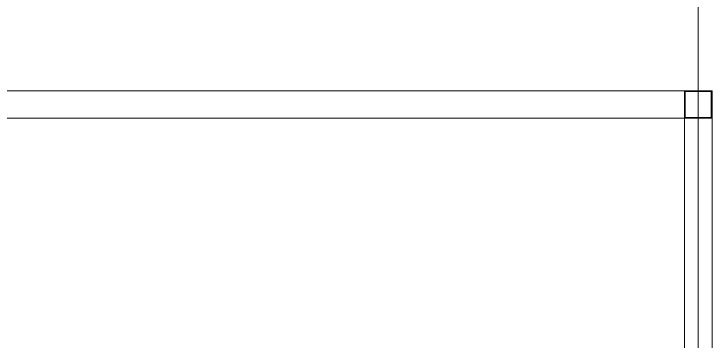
# Model space of a CAD drawing. Extents: x -681219 to -550379, y -242630 to -158199.
# Drawn here: x -669433 to -666906, y -208924 to -207738 of the extents above; entities that cross this region are included whole.
import ezdxf
from ezdxf.lldxf.tags import DXFTag

# ---------------------------------------------------------------- set-up
doc = ezdxf.new("R2010")
doc.units = 0
doc.header["$LTSCALE"] = 1000
doc.linetypes.add('DASHED2', pattern=[9.525, 6.35, -3.175])
doc.layers.get('0').update_dxf_attribs({"linetype": 'CONTINUOUS'})
for name, color, linetype, lineweight in [('famsun', 7, 'CONTINUOUS', 0), ('future', 4, 'DASHED2', 0), ('轴网_轴线', 1, 'CENTER2', 0)]:
    doc.layers.add(name, color=color, linetype=linetype, lineweight=lineweight)
tags = doc.linetypes.add('CENTER2', pattern=[28.575, 19.05, -3.175, 3.175, -3.175]).pattern_tags.tags
tags[10:11] = [DXFTag(74, 4), DXFTag(75, 0), DXFTag(340, '0'), DXFTag(46, 0.0), DXFTag(50, 0.0), DXFTag(44, 0.0), DXFTag(45, 0.0)]
tags[8:9] = [DXFTag(74, 4), DXFTag(75, 0), DXFTag(340, '0'), DXFTag(46, 0.0), DXFTag(50, 0.0), DXFTag(44, 0.0), DXFTag(45, 0.0)]
tags[6:7] = [DXFTag(74, 4), DXFTag(75, 0), DXFTag(340, '0'), DXFTag(46, 0.0), DXFTag(50, 0.0), DXFTag(44, 0.0), DXFTag(45, 0.0)]
tags[4:5] = [DXFTag(74, 4), DXFTag(75, 0), DXFTag(340, '0'), DXFTag(46, 0.0), DXFTag(50, 0.0), DXFTag(44, 0.0), DXFTag(45, 0.0)]

# ---------------------------------------------------------------- blocks, each defined once
blk = doc.blocks.new('轴网FB0EDE194AE0F5E0')
at = {"layer": '轴网_轴线'}
blk.add_line((43000, -1200), (43000, 23700), dxfattribs=at)
blk = doc.blocks.new('*U130')
at = {"color": 0, "linetype": 'ByBlock', "lineweight": -2, "ltscale": 0.5}
for points in [[(-1550.6, -1550), (1549.4, -1550), (1549.4, 1550), (-1550.6, 1550)], [(1549.4, 1450), (1449.4, 1450), (1449.4, 1550), (1549.4, 1550)], [(1546.4, 1453), (1452.4, 1453), (1452.4, 1547), (1546.4, 1547)], [(-1450.6, -1450), (1449.4, -1450), (1449.4, 1450), (-1450.6, 1450)]]:
    blk.add_lwpolyline(points, close=True, dxfattribs=at)

msp = doc.modelspace()

# ---------------------------------------------------------------- block references
at = {"layer": 'famsun', "xscale": -1}
msp.add_blockref('轴网FB0EDE194AE0F5E0', (-623955.4609, -226916.6983), dxfattribs=at)
at = {"layer": 'future'}
msp.add_blockref('*U130', (-668455.1907, -209566.3401), dxfattribs=at)

doc.saveas('drawing.dxf')
